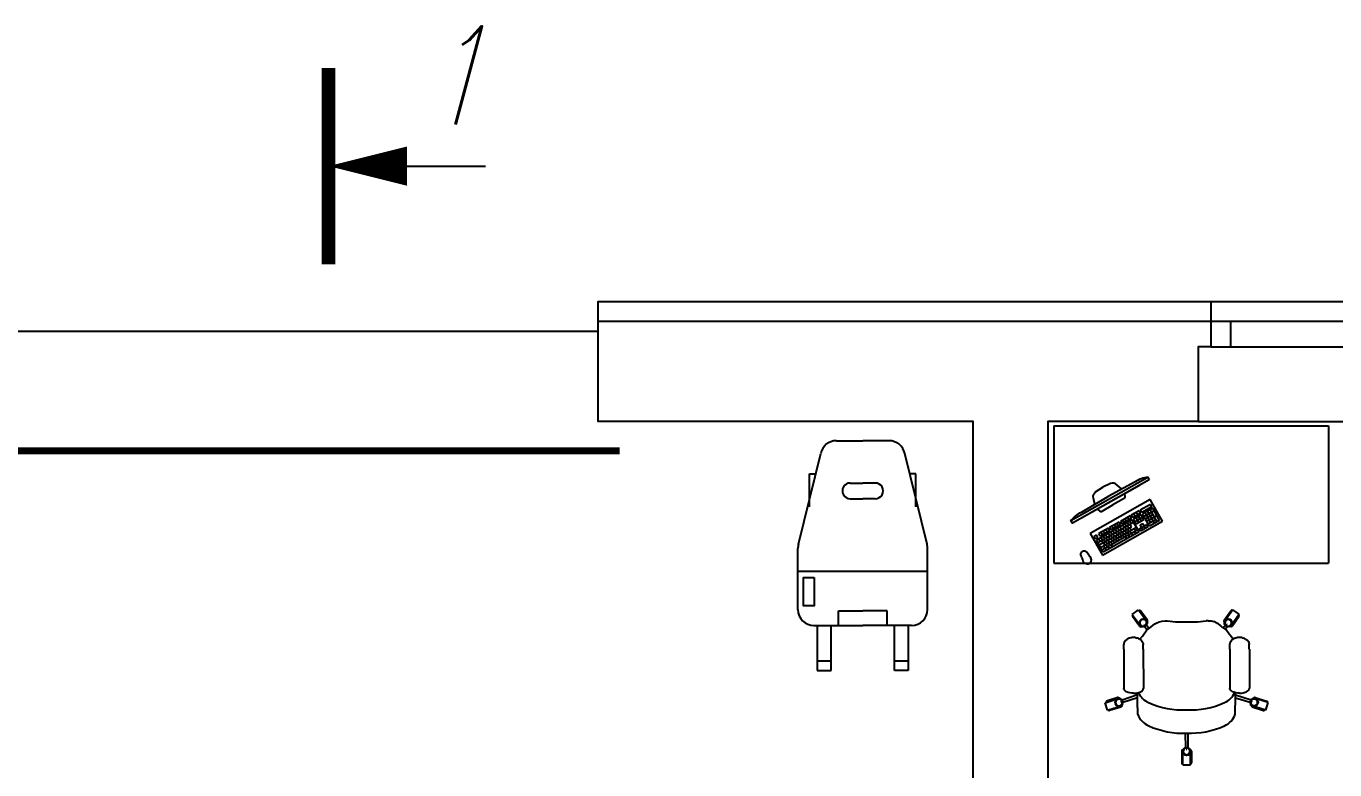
# Model space of a CAD drawing. Header units: millimetres. Extents: x -6354 to 26360, y -281 to 28373.
# Drawn here: x 403 to 7068, y 18241 to 22029 of the extents above; entities that cross this region are included whole.
import ezdxf

# ---------------------------------------------------------------- set-up
doc = ezdxf.new("R2010")
doc.units = ezdxf.units.MM
doc.linetypes.add('CENTER2', pattern=[1.125, 0.75, -0.125, 0.125, -0.125])
for name, color, linetype in [('axis', 40, 'CENTER2'), ('furniture _san', 36, 'Continuous'), ('wall', 5, 'Continuous'), ('Windows', 4, 'Continuous')]:
    doc.layers.add(name, color=color, linetype=linetype)
doc.styles.add('Text', font='simplex.shx', dxfattribs={"width": 0.7, "oblique": 15, "height": 330})

# ---------------------------------------------------------------- blocks, each defined once
blk = doc.blocks.new('armchair 043')
at = {"color": 0, "linetype": 'Continuous'}
for p, q in [((-25, 90.9), (-25, 150.9)), ((-20, 160.9), (-20, 80.9)), ((20, 160.9), (-20, 160.9)), ((20, 160.9), (20, 80.9)), ((25, 90.9), (25, 150.9)), ((-15.9, 80.9), (-20, 80.9)), ((-7, 0.2), (-6.1, 73.9)), ((2, 80.9), (-2, 80.9)), ((7, 0.2), (6.1, 73.9)), ((20, 80.9), (15.9, 80.9)), ((-403, -117.2), (-415.2, -155.3)), ((-403, -117.2), (-326.8, -141.5)), ((-334.8, -133.7), (-392, -115.5)), ((-248.3, -96.1), (-249.9, -187.4)), ((248.3, -96.1), (249.9, -165.5)), ((403, -117.2), (326.8, -141.5)), ((334.8, -133.7), (392, -115.5)), ((403, -117.2), (415.2, -155.3)), ((-415.2, -155.3), (-338.9, -179.6)), ((-350, -181.4), (-407.2, -163.1)), ((-337.7, -175.7), (-338.9, -179.6)), ((-332.3, -158.7), (-333.5, -162.5)), ((-249.9, -195.5), (-328.3, -168.9)), ((-326.8, -141.5), (-328, -145.4)), ((-249.9, -180.6), (-324.3, -157.4)), ((-249.9, -187.4), (-249.9, -198)), ((-249.9, -198), (-249.9, -206)), ((249.9, -180.6), (324.3, -157.4)), ((249.9, -165.5), (249.9, -169.3)), ((249.9, -195.5), (328.3, -168.9)), ((249.9, -169.3), (249.9, -187.4)), ((249.9, -187.4), (249.9, -198)), ((249.9, -198), (249.9, -206)), ((326.8, -141.5), (328, -145.4)), ((332.3, -158.7), (333.5, -162.5)), ((337.7, -175.7), (338.9, -179.6)), ((415.2, -155.3), (338.9, -179.6)), ((350, -181.4), (407.2, -163.1)), ((-320, -427.6), (-320, -227.7)), ((-318.8, -223.9), (-319.6, -227.6)), ((-316, -219.2), (-318.8, -223.9)), ((-311.4, -214.9), (-316, -219.2)), ((-305.2, -211.1), (-311.4, -214.9)), ((-297.7, -208), (-305.2, -211.1)), ((-289.1, -205.7), (-297.7, -208)), ((-288.7, -205.7), (-289.1, -205.7)), ((-279.5, -204.3), (-288.7, -205.7)), ((-279, -204.2), (-279.5, -204.3)), ((-270, -203.8), (-279, -204.2)), ((-270, -203.8), (-261, -204.2)), ((-260.5, -204.3), (-261, -204.2)), ((-260.5, -204.3), (-251.3, -205.7)), ((-250.9, -205.7), (-251.3, -205.7)), ((-250.9, -205.7), (-242.3, -208)), ((-242.3, -208), (-234.8, -211.1)), ((-234.8, -211.1), (-228.6, -214.9)), ((-228.6, -214.9), (-224, -219.2)), ((-224, -219.2), (-221.2, -223.9)), ((-221.2, -223.9), (-220, -227.7)), ((-220, -427.6), (-220, -227.7)), ((221.2, -223.9), (220, -227.7)), ((220.4, -427.6), (220, -227.7)), ((224, -219.2), (221.2, -223.9)), ((228.6, -214.9), (224, -219.2)), ((234.8, -211.1), (228.6, -214.9)), ((242.3, -208), (234.8, -211.1)), ((250.9, -205.7), (242.3, -208)), ((251.3, -205.7), (250.9, -205.7)), ((260.5, -204.3), (251.3, -205.7)), ((261, -204.2), (260.5, -204.3)), ((270, -203.8), (261, -204.2)), ((270, -203.8), (279, -204.2)), ((279.5, -204.3), (279, -204.2)), ((279.5, -204.3), (288.7, -205.7)), ((289.1, -205.7), (288.7, -205.7)), ((289.1, -205.7), (297.7, -208)), ((297.7, -208), (305.2, -211.1)), ((305.2, -211.1), (311.4, -214.9)), ((311.4, -214.9), (316, -219.2)), ((316, -219.2), (318.8, -223.9)), ((318.8, -223.9), (320, -227.7)), ((320, -427.6), (320, -227.7)), ((-319.6, -427.6), (-319.6, -436.3)), ((-319.6, -436.3), (-319.6, -444.8)), ((-319.6, -444.8), (-319.6, -452.8)), ((-319.6, -452.7), (-319.6, -452.7)), ((-318.6, -459.1), (-319.6, -452.8)), ((-318.6, -459.1), (-317.7, -461.4)), ((-314.9, -467.4), (-317.7, -461.4)), ((-225.1, -467.4), (-222.3, -461.4)), ((-222.3, -461.4), (-221.4, -459.1)), ((-221.4, -459.1), (-220.6, -454.3)), ((-220, -452.8), (-220.6, -454.3)), ((-220, -427.6), (-220, -436.3)), ((-220, -436.3), (-220, -444.8)), ((-220, -444.8), (-220, -452.8)), ((220.4, -427.6), (220.4, -436.3)), ((220.4, -436.3), (220.4, -444.8)), ((220.4, -444.8), (220.4, -452.7)), ((220.4, -452.7), (220.4, -452.7)), ((221.4, -459.1), (220.4, -452.7)), ((221.4, -459.1), (222.3, -461.4)), ((225.1, -467.4), (222.3, -461.4)), ((314.9, -467.4), (317.7, -461.4)), ((317.7, -461.4), (318.6, -459.1)), ((318.6, -459.1), (320, -452.8)), ((320, -427.6), (320, -436.3)), ((320, -436.3), (320, -444.8)), ((320, -444.8), (320, -452.8)), ((-310.4, -472.9), (-314.9, -467.4)), ((-304.4, -477.6), (-310.4, -472.9)), ((-304.4, -477.6), (-302.4, -479.1)), ((-295.5, -482.5), (-302.4, -479.1)), ((-295.5, -482.5), (-292.9, -483.6)), ((-292.9, -483.6), (-289.5, -484.6)), ((-283.4, -486.2), (-289.5, -484.6)), ((-283.4, -486.2), (-280.5, -486.8)), ((-280.5, -486.8), (-277.3, -487.2)), ((-277.3, -487.2), (-273.7, -487.5)), ((-273.7, -487.5), (-270, -487.5)), ((-270, -487.5), (-266.3, -487.5)), ((-266.3, -487.5), (-262.7, -487.2)), ((-262.7, -487.2), (-259.5, -486.8)), ((-259.5, -486.8), (-256.6, -486.2)), ((-256.6, -486.2), (-250.5, -484.6)), ((-250.5, -484.6), (-247.1, -483.6)), ((-247.1, -483.6), (-244.5, -482.5)), ((-244.5, -482.5), (-237.6, -479.1)), ((-237.6, -479.1), (-235.6, -477.6)), ((-237.1, -478.7), (-225, -494.8)), ((-235.6, -477.6), (-229.6, -472.9)), ((-229.6, -472.9), (-225.1, -467.4)), ((-225, -494.8), (-217.6, -504.7)), ((-217.6, -504.7), (-201.9, -526.1)), ((-197.2, -529.9), (-206.6, -543.2)), ((-200.5, -527.6), (-201.9, -526.1)), ((-200.5, -527.6), (-180.4, -542.1)), ((200.5, -527.5), (180.4, -542)), ((201.9, -526), (200.5, -527.5)), ((224.9, -494.8), (201.9, -526)), ((201.9, -526), (214.3, -543.2)), ((236.9, -478.6), (224.9, -494.8)), ((229.6, -472.9), (225.1, -467.4)), ((235.6, -477.6), (229.6, -472.9)), ((235.6, -477.6), (237.6, -479.1)), ((244.5, -482.5), (237.6, -479.1)), ((244.5, -482.5), (247.1, -483.6)), ((247.1, -483.6), (250.5, -484.6)), ((256.6, -486.2), (250.5, -484.6)), ((256.6, -486.2), (259.5, -486.8)), ((259.5, -486.8), (262.7, -487.2)), ((262.7, -487.2), (266.3, -487.5)), ((266.3, -487.5), (270, -487.5)), ((270, -487.5), (273.7, -487.5)), ((273.7, -487.5), (277.3, -487.2)), ((277.3, -487.2), (280.5, -486.8)), ((280.5, -486.8), (283.4, -486.2)), ((283.4, -486.2), (289.5, -484.6)), ((289.5, -484.6), (292.9, -483.6)), ((292.9, -483.6), (295.5, -482.5)), ((295.5, -482.5), (302.4, -479.1)), ((302.4, -479.1), (304.4, -477.6)), ((304.4, -477.6), (310.4, -472.9)), ((310.4, -472.9), (314.9, -467.4)), ((-268.9, -605.3), (-221.9, -540.6)), ((-231.8, -545.8), (-267.1, -594.3)), ((-236.6, -628.8), (-189.5, -564.1)), ((-191.4, -575.1), (-226.6, -623.7)), ((-221.9, -540.6), (-218.6, -543)), ((-207.3, -551.2), (-204.1, -553.5)), ((-187, -537.3), (-196.7, -550.3)), ((-192.9, -561.7), (-189.5, -564.1)), ((-180.4, -542.1), (-174.6, -546.5)), ((-174.6, -546.5), (-160.5, -557.8)), ((-158, -559.6), (-160.5, -557.8)), ((-155.1, -561), (-158, -559.6)), ((-155.1, -561), (-139.5, -568.2)), ((-125.5, -571.4), (-139.5, -568.2)), ((-111, -572.7), (-125.5, -571.4)), ((-111, -572.7), (-99.9, -571.9)), ((-55.5, -567.7), (-99.9, -571.9)), ((55.5, -567.7), (-56.4, -567.7)), ((98.2, -571.8), (54.7, -567.7)), ((109.1, -572.6), (98.2, -571.8)), ((124.5, -571.3), (109.1, -572.6)), ((139.5, -568.2), (124.5, -571.3)), ((155, -561), (139.5, -568.2)), ((158, -559.6), (155, -561)), ((160.5, -557.7), (158, -559.6)), ((180.4, -542), (160.5, -557.7)), ((192, -533.6), (204.5, -550.3)), ((200.6, -561.7), (197.3, -564.1)), ((244.3, -628.8), (197.3, -564.1)), ((199.2, -575.1), (234.4, -623.7)), ((215.1, -551.2), (211.9, -553.5)), ((229.7, -540.6), (226.4, -543)), ((276.7, -605.3), (229.7, -540.6)), ((239.6, -545.8), (274.9, -594.3)), ((-268.9, -605.3), (-236.6, -628.8)), ((276.7, -605.3), (244.3, -628.8))]:
    blk.add_line(p, q, dxfattribs=at)
for centre in [(0, 92.9), (-344.3, -156.9), (344.3, -156.9), (-212.8, -562.1), (220.6, -562.1)]:
    blk.add_circle(centre, 20, dxfattribs=at)
for centre, radius, start, end in [((-20, 150.9), 5, 90, 180), ((20, 150.9), 5, 0, 90), ((-20, 90.9), 5, 180, 270), ((0, 92.9), 17, 279.46233, 260.53767), ((20, 90.9), 5, 270, 0), ((-14.9, -439.4), 439.7, 88.05526, 113.9054), ((14.9, -439.4), 439.7, 66.0946, 91.94474), ((-151.8, -131.6), 102.8, 113.66768, 159.76306), ((151.8, -131.6), 102.8, 20.23694, 66.33232), ((-393.5, -120.3), 5, 72.32754, 162.32755), ((-14.9, -557.8), 439.7, 88.05526, 113.9054), ((14.9, -557.8), 439.7, 66.0946, 91.94474), ((393.5, -120.3), 5, 17.67245, 107.67246), ((-405.6, -158.4), 5, 162.32755, 252.32754), ((-344.3, -156.9), 17, 351.78987, 332.86523), ((-348.5, -176.6), 5, 252.32754, 342.32755), ((-336.3, -138.5), 5, 342.32755, 72.32754), ((-151.8, -250), 102.8, 113.66768, 155.39862), ((151.8, -250), 102.8, 24.60138, 66.33232), ((344.3, -156.9), 17, 207.13477, 188.21013), ((336.3, -138.5), 5, 107.67246, 197.67245), ((348.5, -176.6), 5, 197.67245, 287.67246), ((405.6, -158.4), 5, 287.67246, 17.67245), ((-263.1, -597.2), 5, 144.00001, 233.99999), ((-227.8, -548.7), 5, 53.99999, 144.00001), ((-212.8, -562.1), 17, 63.46231, 44.53767), ((-195.4, -572.2), 5, 324.00001, 53.99999), ((203.2, -572.2), 5, 126.00001, 215.99999), ((220.6, -562.1), 17, 135.46233, 116.53769), ((235.6, -548.7), 5, 35.99999, 126.00001), ((270.8, -597.2), 5, 306.00001, 35.99999), ((-230.7, -620.8), 5, 233.99999, 324.00001), ((238.5, -620.8), 5, 215.99999, 306.00001)]:
    blk.add_arc(centre, radius, start, end, dxfattribs=at)
blk = doc.blocks.new('pc')
at = {"color": 0, "linetype": 'ByBlock'}
for p, q in [((232.8, 119.9), (-223.2, 119.9)), ((-235, 0), (235, 0)), ((235, 0), (235, -170)), ((-235, -170), (-235, 0)), ((-220, -30), (-140, -30)), ((-220, -49), (-220, -30)), ((-220, -49), (-140, -49)), ((-220, -155), (-220, -60)), ((-220, -60), (-140, -60)), ((-140, -79), (-220, -79)), ((-200, -155), (-200, -60)), ((-180, -155), (-180, -60)), ((-160, -136), (-160, -60)), ((-140, -49), (-140, -30)), ((-140, -155), (-140, -60)), ((-130, -30), (-70, -30)), ((-130, -49), (-130, -30)), ((-130, -49), (-70, -49)), ((-130, -98), (-130, -60)), ((-130, -60), (-70, -60)), ((-70, -79), (-130, -79)), ((-110, -49), (-110, -30)), ((-110, -98), (-110, -60)), ((-90, -49), (-90, -30)), ((-90, -98), (-90, -60)), ((-70, -49), (-70, -30)), ((-70, -98), (-70, -60)), ((-60, -30), (14.7, -30)), ((-60, -49), (-60, -30)), ((-60, -49), (14.7, -49)), ((-60, -155), (-60, -60)), ((-60, -60), (220, -60)), ((220, -79), (-60, -79)), ((-41.3, -49), (-41.3, -30)), ((-41.3, -79), (-41.3, -60)), ((-32, -98), (-32, -79)), ((-22.7, -49), (-22.7, -30)), ((-22.7, -79), (-22.7, -60)), ((-13.3, -98), (-13.3, -79)), ((-4, -49), (-4, -30)), ((-4, -79), (-4, -60)), ((5.3, -98), (5.3, -79)), ((14.7, -49), (14.7, -30)), ((14.7, -79), (14.7, -60)), ((24, -98), (24, -79)), ((24.7, -30), (99.3, -30)), ((24.7, -49), (24.7, -30)), ((24.7, -49), (99.3, -49)), ((33.3, -79), (33.3, -60)), ((42.7, -98), (42.7, -79)), ((43.3, -49), (43.3, -30)), ((52, -79), (52, -60)), ((61.3, -98), (61.3, -79)), ((62, -49), (62, -30)), ((70.7, -79), (70.7, -60)), ((80, -98), (80, -79)), ((80.7, -49), (80.7, -30)), ((89.3, -79), (89.3, -60)), ((98.7, -98), (98.7, -79)), ((99.3, -49), (99.3, -30)), ((108, -79), (108, -60)), ((109.3, -30), (184, -30)), ((109.3, -49), (109.3, -30)), ((109.3, -49), (184, -49)), ((117.3, -98), (117.3, -79)), ((126.7, -79), (126.7, -60)), ((128, -49), (128, -30)), ((136, -98), (136, -79)), ((145.3, -79), (145.3, -60)), ((146.7, -49), (146.7, -30)), ((154.7, -98), (154.7, -79)), ((164, -79), (164, -60)), ((165.3, -49), (165.3, -30)), ((173.3, -98), (173.3, -79)), ((182.7, -79), (182.7, -60)), ((184, -49), (184, -30)), ((192, -98), (192, -79)), ((220, -30), (201.3, -30)), ((201.3, -49), (201.3, -30)), ((220, -49), (201.3, -49)), ((201.3, -79), (201.3, -60)), ((220, -49), (220, -30)), ((220, -155), (220, -60)), ((235, -170), (-235, -170)), ((-140, -117), (-220, -117)), ((-220, -155), (-140, -155)), ((-140, -98), (-200, -98)), ((-140, -136), (-200, -136)), ((-70, -98), (-130, -98)), ((-130, -155), (-130, -136)), ((-70, -136), (-130, -136)), ((-130, -155), (-70, -155)), ((-110, -155), (-110, -117)), ((-90, -117), (-110, -117)), ((-90, -155), (-90, -117)), ((-70, -155), (-70, -136)), ((220, -117), (-60, -117)), ((220, -136), (-60, -136)), ((-60, -155), (220, -155)), ((-41.3, -136), (-41.3, -117)), ((-36.2, -155), (-36.2, -136)), ((220, -98), (-32, -98)), ((-19.3, -117), (-19.3, -98)), ((-12.5, -155), (-12.5, -136)), ((-9.7, -136), (-9.7, -117)), ((-0.7, -117), (-0.7, -98)), ((9, -136), (9, -117)), ((11.2, -155), (11.2, -136)), ((18, -117), (18, -98)), ((27.7, -136), (27.7, -117)), ((35, -155), (35, -136)), ((36.7, -117), (36.7, -98)), ((46.3, -136), (46.3, -117)), ((55.3, -117), (55.3, -98)), ((65, -136), (65, -117)), ((74, -117), (74, -98)), ((83.7, -136), (83.7, -117)), ((92.7, -117), (92.7, -98)), ((102.3, -136), (102.3, -117)), ((111.3, -117), (111.3, -98)), ((121, -136), (121, -117)), ((130, -117), (130, -98)), ((139.7, -136), (139.7, -117)), ((147, -155), (147, -136)), ((148.7, -117), (148.7, -98)), ((158.3, -136), (158.3, -117)), ((167.3, -117), (167.3, -98)), ((171.3, -155), (171.3, -136)), ((177, -136), (177, -117)), ((186, -117), (186, -98)), ((195.7, -136), (195.7, -117)), ((195.7, -155), (195.7, -136))]:
    blk.add_line(p, q, dxfattribs=at)
for points in [[(-100.3, 156.6), (-86.9, 198.2, -0.272896), (-52.6, 228.6), (4.8, 232.2)], [(110, 156.6), (96.5, 198.2, 0.272896), (62.3, 228.6), (4.8, 232.2)], [(-295.2, 139.9, -0.114912), (-205.5, 154.9), (4.8, 158.3)], [(-102.4, 119.9), (-94.3, 101.8, 0.313531), (-78.5, 92.2), (4.8, 92.2)], [(304.8, 139.9, 0.114912), (215.1, 154.9), (4.8, 158.3)], [(112.1, 119.9), (104, 101.8, -0.313531), (88.2, 92.2), (4.8, 92.2)], [(340.4, -176, -0.519846), (314, -132.2, 0.038716), (317.7, -99.7, -0.415026), (340.4, -81.3, -0.75741)], [(340.4, -176, 0.512868), (366.3, -132.2, -0.038716), (362.6, -99.7, 0.410575), (340.4, -81.3, 0.75741)]]:
    blk.add_lwpolyline(points, format="xyb", dxfattribs=at)
blk.add_lwpolyline([(-295.2, 119.9), (304.8, 119.9), (304.8, 139.9), (-295.2, 139.9), (-295.2, 119.9)], dxfattribs=at)
blk = doc.blocks.new('*U64')
at = {"color": 0}
for p, q in [((0, 0), (1480, 0)), ((100, 0), (100, -130)), ((1380, 0), (1380, -130)), ((0, -130), (1480, -130))]:
    blk.add_line(p, q, dxfattribs=at)

msp = doc.modelspace()

# ---------------------------------------------------------------- linework, layer by layer
at = {"layer": 'axis', "color": 18, "true_color": 0x000000}
msp.add_line((1942.6, 21315.9), (2742.6, 21315.9), dxfattribs=at)
at = {"layer": 'axis', "color": 18, "true_color": 0x000000, "const_width": 70}
msp.add_lwpolyline([(1942.6, 21815.9), (1942.6, 20815.9)], dxfattribs=at)
at = {"layer": 'axis', "color": 18, "true_color": 0x000000}
msp.add_lwpolyline([(1942.6, 21315.9, 0, 200, 0), (2342.6, 21315.9, 200, 200, 0)], format="xyseb", dxfattribs=at)
at = {"layer": 'furniture _san'}
for p, q in [((5636.2, 19992.9), (5636.2, 19292.9)), ((5636.2, 19992.9), (7036.2, 19992.9)), ((7036.2, 19992.9), (7036.2, 19292.9)), ((4529.4, 19917.3), (4663.6, 19917.3)), ((4797.7, 19917.3), (4663.6, 19917.3)), ((4335.9, 19390.1), (4449.5, 19852.3)), ((4991.3, 19390.1), (4877.7, 19852.3)), ((4392.4, 19579.9), (4392.4, 19748.3)), ((4392.4, 19748.3), (4427.7, 19748.3)), ((4934.8, 19748.3), (4899.5, 19748.3)), ((4934.8, 19579.9), (4934.8, 19748.3)), ((4599.4, 19701.6), (4663.6, 19701.6)), ((4727.7, 19701.6), (4663.6, 19701.6)), ((4599.4, 19622.1), (4663.6, 19622.1)), ((4727.7, 19622.1), (4663.6, 19622.1)), ((4333.6, 19057.8), (4333.6, 19368)), ((4993.6, 19057.8), (4993.6, 19368)), ((5636.2, 19292.9), (7036.2, 19292.9)), ((4333.6, 19252.7), (4993.6, 19252.7)), ((4539.4, 18976.1), (4539.4, 19050.7)), ((4539.4, 19050.7), (4663.6, 19050.7)), ((4787.7, 19050.7), (4663.6, 19050.7)), ((4787.7, 18976.1), (4787.7, 19050.7)), ((4415.3, 18976.1), (4663.6, 18976.1)), ((4431.6, 18976.1), (4431.6, 18747.3)), ((4502.3, 18747.3), (4502.3, 18976.1)), ((4911.9, 18976.1), (4663.6, 18976.1)), ((4824.8, 18747.3), (4824.8, 18976.1)), ((4895.6, 18976.1), (4895.6, 18747.3)), ((4431.6, 18797), (4502.3, 18797)), ((4824.8, 18797), (4895.6, 18797)), ((4431.6, 18747.3), (4502.3, 18747.3)), ((4895.6, 18747.3), (4824.8, 18747.3))]:
    msp.add_line(p, q, dxfattribs=at)
msp.add_lwpolyline([(4416.8, 19220.9), (4416.8, 19076), (4362.5, 19076), (4362.5, 19220.9)], close=True, dxfattribs=at)
for centre, radius, start, end in [((4529.4, 19835.6), 81.7, 90, 168.16641), ((4797.7, 19835.6), 81.7, 11.83359, 90), ((4599.7, 19661.9), 39.8, 89.62421, 270.37579), ((4727.5, 19661.9), 39.8, 269.62421, 90.37579), ((4441, 19368), 107.4, 168.16641, 180), ((4886.2, 19368), 107.4, 0, 11.83359), ((4415.3, 19057.8), 81.7, 180, 270), ((4911.9, 19057.8), 81.7, 270, 0)]:
    msp.add_arc(centre, radius, start, end, dxfattribs=at)
at = {"layer": 'wall', "color": 18, "true_color": 0x000000}
for p, q in [((3316.5, 20525.9), (6436.5, 20525.9)), ((6371.5, 20015.9), (7981.5, 20015.9))]:
    msp.add_line(p, q, dxfattribs=at)
at = {"layer": 'wall', "color": 5}
msp.add_lwpolyline([(5226.5, 8562.9), (5226.5, 20015.9), (3316.5, 20015.9), (3316.5, 20625.7), (6436.5, 20625.7), (6436.5, 20395.9), (6371.5, 20395.9), (6371.5, 20015.9), (5606.5, 20015.9), (5606.5, 17515.9)], dxfattribs=at)
at = {"layer": 'wall', "color": 18, "true_color": 0x000000}
for points in [[(6436.5, 20625.7), (7916.5, 20625.7)], [(316.5, 20475.7), (3316.5, 20475.7)]]:
    msp.add_lwpolyline(points, dxfattribs=at)
at = {"layer": 'wall', "color": 18, "true_color": 0x000000, "const_width": 35}
msp.add_lwpolyline([(207.6, 19865.6), (3425, 19865.6)], dxfattribs=at)

# ---------------------------------------------------------------- block references
at = {"layer": 'furniture _san', "xscale": -0.7499999997139772, "yscale": 0.7499999998544808, "zscale": 0.75, "rotation": 29.50707835480219}
msp.add_blockref('pc', (5974.8, 19531.6), dxfattribs=at)
at = {"layer": 'furniture _san', "rotation": 180.048478380656}
msp.add_blockref('armchair 043', (6313, 18427.7), dxfattribs=at)
at = {"layer": 'Windows'}
msp.add_blockref('*U64', (6436.5, 20525.9), dxfattribs=at)

# ---------------------------------------------------------------- texts
at = {"layer": 'axis', "color": 18, "true_color": 0x000000, "style": 'Text', "oblique": 15, "width": 0.7}
msp.add_text('1', height=500, dxfattribs=at).set_placement((2425, 21528.7))

doc.saveas('drawing.dxf')
